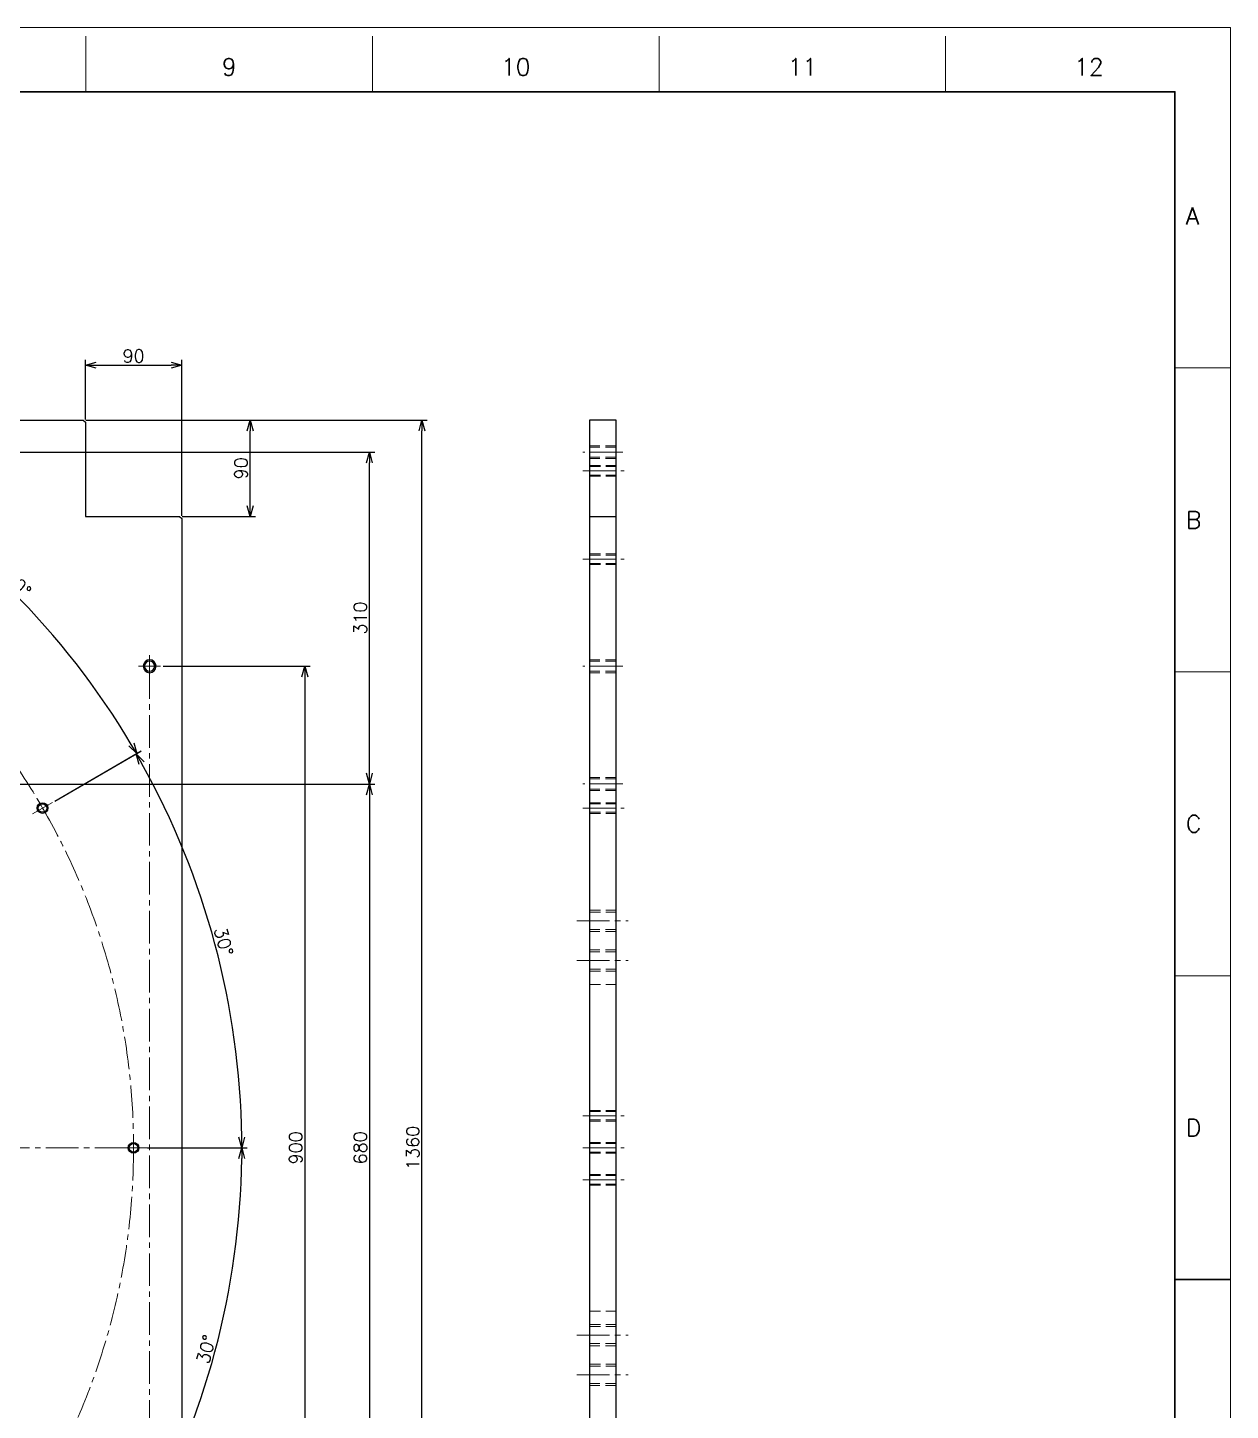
# Model space of a CAD drawing. Header units: millimetres. Extents: x 0 to 3313, y -19 to 2332.
# Drawn here: x 2189 to 3313, y 1040 to 2332 of the extents above; entities that cross this region are included whole.
import ezdxf
from ezdxf.enums import TextEntityAlignment as Align

# ---------------------------------------------------------------- set-up
doc = ezdxf.new("R2010")
doc.units = ezdxf.units.MM
doc.header["$LTSCALE"] = 1.6
doc.header["$PDMODE"] = 99
doc.header["$PDSIZE"] = 1
doc.linetypes.add('CENTER2', pattern=[28.575, 19.05, -3.175, 3.175, -3.175])
doc.linetypes.add('HIDDEN', pattern=[9.525, 6.35, -3.175])
for name, color, linetype, lineweight in [('04_HIDDEN', 2, 'HIDDEN', 13), ('05_CENTER', 4, 'CENTER2', 13), ('08_DIM', 3, 'Continuous', 13), ('90_FRAME', 5, 'Continuous', 35)]:
    doc.layers.add(name, color=color, linetype=linetype, lineweight=lineweight)
doc.layers.add('10_DRAFT', color=8, linetype='Continuous', lineweight=0, plot=False)
doc.layers.add('91_BLANK', color=5, linetype='Continuous', lineweight=0, plot=False)
doc.styles.add('KSS_TXT', font='txt.shx', dxfattribs={"bigfont": 'extfont2.shx'})
doc.dimstyles.new('KSS_DIM', dxfattribs={"dimscale": 4, "dimtxt": 3, "dimasz": 2.5, "dimexe": 1.25, "dimexo": 0.625, "dimtad": 1, "dimdsep": 46, "dimtxsty": 'KSS_TXT', "dimblk": 'OPEN30', "dimcen": 0, "dimazin": 2, "dimtfac": 0.75, "dimtmove": 0, "dimatfit": 3, "dimldrblk": 'OPEN30', "dimfxl": 1.25, "dimtolj": 1, "dimarcsym": 0})

# ---------------------------------------------------------------- blocks, each defined once
blk = doc.blocks.new('M12Tz_1')
at = {"color": 0}
for radius in [6, 4.75]:
    blk.add_circle((0, 0), radius, dxfattribs=at)
at = {"layer": '05_CENTER'}
for p, q in [((10.3, 0), (-10.3, 0)), ((0, -10.3), (0, 10.3))]:
    blk.add_line(p, q, dxfattribs=at)
blk = doc.blocks.new('_Open30')
at = {"color": 0, "linetype": 'ByBlock', "lineweight": -2}
for p, q in [((-1, 0.27), (0, 0)), ((0, 0), (-1, -0.27)), ((0, 0), (-1, 0))]:
    blk.add_line(p, q, dxfattribs=at)
blk = doc.blocks.new('*D145')
at = {"layer": '08_DIM', "color": 0, "lineweight": -2, "transparency": 16777216}
for p, q in [((1029.7, 1284.9), (897.7, 1284.9)), ((1070.3, 1095.6), (934.7, 1051.5))]:
    blk.add_line(p, q, dxfattribs=at)
blk.add_arc((1653.2, 1284.9), 750.5, 180.7635, 197.2362, dxfattribs=at)
at = {"layer": 'Defpoints', "color": 0, "transparency": 16777216}
for p in [(1032.2, 1284.9), (2373.9, 1284.9), (906.8, 1206.5), (1224.9, 1145.8), (1072.7, 1096.3)]:
    blk.add_point(p, dxfattribs=at)
at = {"layer": '08_DIM', "color": 0, "lineweight": -2, "transparency": 16777216, "xscale": 10, "yscale": 10, "zscale": 10}
for p, rotation in [((902.7, 1284.9), 90.38173264854098), ((939.4, 1053), 287.6179454822903)]:
    blk.add_blockref('_Open30', p, dxfattribs=dict(at, rotation=rotation))
at = {"layer": '08_DIM', "color": 0, "transparency": 16777216, "insert": (920.3, 1168.9), "char_height": 12, "attachment_point": 5, "rotation": 278.9998, "style": 'KSS_TXT'}
blk.add_mtext('\\A1;18%%d', dxfattribs=at)
blk = doc.blocks.new('*D157')
at = {"layer": '08_DIM', "color": 0, "lineweight": -2, "transparency": 16777216}
for p, q in [((2214.5, 1609), (2295, 1655.5)), ((2301.3, 1284.9), (2394.3, 1284.9))]:
    blk.add_line(p, q, dxfattribs=at)
blk.add_arc((1653.2, 1284.9), 736.1, 0.7783, 29.2217, dxfattribs=at)
at = {"layer": 'Defpoints', "color": 0, "transparency": 16777216}
for p in [(2212.3, 1607.8), (2193.9, 1597.1), (2378.1, 1412.8), (2277.5, 1284.9), (2298.8, 1284.9)]:
    blk.add_point(p, dxfattribs=at)
at = {"layer": '08_DIM', "color": 0, "lineweight": -2, "transparency": 16777216, "xscale": 10, "yscale": 10, "zscale": 10}
for p, rotation in [((2290.7, 1653), 119.6108326894447), ((2389.3, 1284.9), 270.389167310551)]:
    blk.add_blockref('_Open30', p, dxfattribs=dict(at, rotation=rotation))
at = {"layer": '08_DIM', "color": 0, "transparency": 16777216, "insert": (2372.4, 1477.7), "char_height": 12, "attachment_point": 5, "rotation": 285, "style": 'KSS_TXT'}
blk.add_mtext('\\A1;30%%d', dxfattribs=at)
blk = doc.blocks.new('*D159')
at = {"layer": '08_DIM', "color": 0, "lineweight": -2, "transparency": 16777216}
for p, q in [((1977.3, 1846.3), (2024, 1927.2)), ((2214.5, 1609), (2295.4, 1655.8))]:
    blk.add_line(p, q, dxfattribs=at)
blk.add_arc((1653.2, 1284.9), 736.6, 30.7778, 59.2222, dxfattribs=at)
at = {"layer": 'Defpoints', "color": 0, "transparency": 16777216}
for p in [(1976, 1844.1), (1965.4, 1825.6), (2217.5, 1758.4), (2212.3, 1607.8), (2193.9, 1597.1)]:
    blk.add_point(p, dxfattribs=at)
at = {"layer": '08_DIM', "color": 0, "lineweight": -2, "transparency": 16777216, "xscale": 10, "yscale": 10, "zscale": 10}
for p, rotation in [((2021.5, 1922.9), 149.6110908078119), ((2291.1, 1653.3), 300.3889091921613)]:
    blk.add_blockref('_Open30', p, dxfattribs=dict(at, rotation=rotation))
at = {"layer": '08_DIM', "color": 0, "transparency": 16777216, "insert": (2180.1, 1811.8), "char_height": 12, "attachment_point": 5, "rotation": 315, "style": 'KSS_TXT'}
blk.add_mtext('\\A1;30%%d', dxfattribs=at)
blk = doc.blocks.new('*D163')
at = {"layer": '08_DIM', "color": 0, "lineweight": -2, "transparency": 16777216}
for p, q in [((2301.3, 1284.9), (2394.3, 1284.9)), ((2214.5, 960.9), (2295, 914.4))]:
    blk.add_line(p, q, dxfattribs=at)
blk.add_arc((1653.2, 1284.9), 736.1, 330.7783, 359.2217, dxfattribs=at)
at = {"layer": 'Defpoints', "color": 0, "transparency": 16777216}
for p in [(2277.5, 1284.9), (2298.8, 1284.9), (2344.9, 1033.2), (2193.9, 972.8), (2212.3, 962.1)]:
    blk.add_point(p, dxfattribs=at)
at = {"layer": '08_DIM', "color": 0, "lineweight": -2, "transparency": 16777216, "xscale": 10, "yscale": 10, "zscale": 10}
for p, rotation in [((2389.3, 1284.9), 89.61083268944903), ((2290.7, 916.9), 240.3891673105552)]:
    blk.add_blockref('_Open30', p, dxfattribs=dict(at, rotation=rotation))
at = {"layer": '08_DIM', "color": 0, "transparency": 16777216, "insert": (2356, 1096.6), "char_height": 12, "attachment_point": 5, "rotation": 75, "style": 'KSS_TXT'}
blk.add_mtext('\\A1;30%%d', dxfattribs=at)
blk = doc.blocks.new('*D166')
at = {"layer": '08_DIM', "color": 0, "lineweight": -2, "transparency": 16777216}
for p, q in [((2116, 1624.9), (2513.5, 1624.9)), ((2508.5, 1614.9), (2508.5, 954.9)), ((2116, 944.9), (2513.5, 944.9))]:
    blk.add_line(p, q, dxfattribs=at)
at = {"layer": 'Defpoints', "color": 0, "transparency": 16777216}
for p in [(2113.5, 1624.9), (2113.5, 944.9), (2508.5, 944.9)]:
    blk.add_point(p, dxfattribs=at)
at = {"layer": '08_DIM', "color": 0, "lineweight": -2, "transparency": 16777216, "xscale": 10, "yscale": 10, "zscale": 10}
for p, rotation in [((2508.5, 1624.9), 90), ((2508.5, 944.9), 270)]:
    blk.add_blockref('_Open30', p, dxfattribs=dict(at, rotation=rotation))
at = {"layer": '08_DIM', "color": 0, "transparency": 16777216, "insert": (2500, 1284.9), "char_height": 12, "attachment_point": 5, "rotation": 90, "style": 'KSS_TXT'}
blk.add_mtext('\\A1;680', dxfattribs=at)
blk = doc.blocks.new('*D167')
at = {"layer": '08_DIM', "color": 0, "lineweight": -2, "transparency": 16777216}
for p, q in [((2316, 1734.9), (2453.2, 1734.9)), ((2448.2, 1724.9), (2448.2, 844.9)), ((2316, 834.9), (2453.2, 834.9))]:
    blk.add_line(p, q, dxfattribs=at)
at = {"layer": 'Defpoints', "color": 0, "transparency": 16777216}
for p in [(2313.5, 1734.9), (2313.5, 834.9), (2448.2, 834.9)]:
    blk.add_point(p, dxfattribs=at)
at = {"layer": '08_DIM', "color": 0, "lineweight": -2, "transparency": 16777216, "xscale": 10, "yscale": 10, "zscale": 10}
for p, rotation in [((2448.2, 1734.9), 90), ((2448.2, 834.9), 270)]:
    blk.add_blockref('_Open30', p, dxfattribs=dict(at, rotation=rotation))
at = {"layer": '08_DIM', "color": 0, "transparency": 16777216, "insert": (2439.7, 1284.9), "char_height": 12, "attachment_point": 5, "rotation": 90, "style": 'KSS_TXT'}
blk.add_mtext('\\A1;900', dxfattribs=at)
blk = doc.blocks.new('*D168')
at = {"layer": '08_DIM', "color": 0, "lineweight": -2, "transparency": 16777216}
for p, q in [((2116, 1934.9), (2513.5, 1934.9)), ((2508.5, 1634.9), (2508.5, 1924.9)), ((2116, 1624.9), (2513.5, 1624.9))]:
    blk.add_line(p, q, dxfattribs=at)
at = {"layer": 'Defpoints', "color": 0, "transparency": 16777216}
for p in [(2113.5, 1934.9), (2508.5, 1934.9), (2113.5, 1624.9)]:
    blk.add_point(p, dxfattribs=at)
at = {"layer": '08_DIM', "color": 0, "lineweight": -2, "transparency": 16777216, "xscale": 10, "yscale": 10, "zscale": 10}
for p, rotation in [((2508.5, 1934.9), 90), ((2508.5, 1624.9), 270)]:
    blk.add_blockref('_Open30', p, dxfattribs=dict(at, rotation=rotation))
at = {"layer": '08_DIM', "color": 0, "transparency": 16777216, "insert": (2500, 1779.9), "char_height": 12, "attachment_point": 5, "rotation": 90, "style": 'KSS_TXT'}
blk.add_mtext('\\A1;310', dxfattribs=at)
blk = doc.blocks.new('*D170')
at = {"layer": '08_DIM', "color": 0, "lineweight": -2, "transparency": 16777216}
for p, q in [((2333.7, 1964.9), (2562.6, 1964.9)), ((2557.6, 614.9), (2557.6, 1954.9)), ((2333.7, 604.9), (2562.6, 604.9))]:
    blk.add_line(p, q, dxfattribs=at)
at = {"layer": 'Defpoints', "color": 0, "transparency": 16777216}
for p in [(2331.2, 1964.9), (2557.6, 1964.9), (2331.2, 604.9)]:
    blk.add_point(p, dxfattribs=at)
at = {"layer": '08_DIM', "color": 0, "lineweight": -2, "transparency": 16777216, "xscale": 10, "yscale": 10, "zscale": 10}
for p, rotation in [((2557.6, 1964.9), 90), ((2557.6, 604.9), 270)]:
    blk.add_blockref('_Open30', p, dxfattribs=dict(at, rotation=rotation))
at = {"layer": '08_DIM', "color": 0, "transparency": 16777216, "insert": (2549.1, 1284.9), "char_height": 12, "attachment_point": 5, "rotation": 90, "style": 'KSS_TXT'}
blk.add_mtext('\\A1;1360', dxfattribs=at)
blk = doc.blocks.new('*D175')
at = {"layer": '08_DIM', "color": 0, "lineweight": -2, "transparency": 16777216}
for p, q in [((2243.7, 1964.9), (2402.1, 1964.9)), ((2397.1, 1884.9), (2397.1, 1954.9)), ((2333.7, 1874.9), (2402.1, 1874.9))]:
    blk.add_line(p, q, dxfattribs=at)
at = {"layer": 'Defpoints', "color": 0, "transparency": 16777216}
for p in [(2241.2, 1964.9), (2397.1, 1964.9), (2331.2, 1874.9)]:
    blk.add_point(p, dxfattribs=at)
at = {"layer": '08_DIM', "color": 0, "lineweight": -2, "transparency": 16777216, "xscale": 10, "yscale": 10, "zscale": 10}
for p, rotation in [((2397.1, 1964.9), 90), ((2397.1, 1874.9), 270)]:
    blk.add_blockref('_Open30', p, dxfattribs=dict(at, rotation=rotation))
at = {"layer": '08_DIM', "color": 0, "transparency": 16777216, "insert": (2388.6, 1919.9), "char_height": 12, "attachment_point": 5, "rotation": 90, "style": 'KSS_TXT'}
blk.add_mtext('\\A1;90', dxfattribs=at)
blk = doc.blocks.new('*D176')
at = {"layer": '08_DIM', "color": 0, "lineweight": -2, "transparency": 16777216}
for p, q in [((2243.2, 1965.4), (2243.2, 2021.3)), ((2253.2, 2016.3), (2323.2, 2016.3)), ((2333.2, 1875.4), (2333.2, 2021.3))]:
    blk.add_line(p, q, dxfattribs=at)
at = {"layer": 'Defpoints', "color": 0, "transparency": 16777216}
for p in [(2333.2, 2016.3), (2243.2, 1962.9), (2333.2, 1872.9)]:
    blk.add_point(p, dxfattribs=at)
at = {"layer": '08_DIM', "color": 0, "lineweight": -2, "transparency": 16777216, "xscale": 10, "yscale": 10, "zscale": 10, "rotation": 180}
blk.add_blockref('_Open30', (2243.2, 2016.3), dxfattribs=at)
at = {"layer": '08_DIM', "color": 0, "lineweight": -2, "transparency": 16777216, "xscale": 10, "yscale": 10, "zscale": 10}
blk.add_blockref('_Open30', (2333.2, 2016.3), dxfattribs=at)
at = {"layer": '08_DIM', "color": 0, "transparency": 16777216, "insert": (2288.2, 2024.8), "char_height": 12, "attachment_point": 5, "style": 'KSS_TXT'}
blk.add_mtext('\\A1;90', dxfattribs=at)

msp = doc.modelspace()

# ---------------------------------------------------------------- linework, layer by layer
at = {"color": 0}
msp.add_line((2714.169, 1874.938), (2739.169, 1874.938), dxfattribs=at)
for points in [[(1063.179, 1591.736), (1063.179, 1962.938), (1065.179, 1964.938), (2241.179, 1964.938), (2243.179, 1962.938), (2243.179, 1874.938)], [(2243.179, 1874.938), (2331.179, 1874.938), (2333.179, 1872.938), (2333.179, 696.938), (2331.179, 694.938), (2243.179, 694.938)]]:
    msp.add_lwpolyline(points, dxfattribs=at)
msp.add_lwpolyline([(2739.169, 604.938), (2739.169, 1964.938), (2714.169, 1964.938), (2714.169, 604.938)], close=True, dxfattribs=at)
for centre, radius in [((2203.105, 1602.438), 5), ((2203.105, 1602.438), 4), ((2288.179, 1284.938), 5), ((2288.179, 1284.938), 4)]:
    msp.add_circle(centre, radius, dxfattribs=at)
at = {"layer": '04_HIDDEN'}
for p, q in [((2739.169, 1940.938), (2714.169, 1940.938)), ((2739.169, 1939.688), (2714.169, 1939.688)), ((2739.169, 1930.188), (2714.169, 1930.188)), ((2739.169, 1928.938), (2714.169, 1928.938)), ((2739.169, 1740.938), (2714.169, 1740.938)), ((2739.169, 1739.688), (2714.169, 1739.688)), ((2739.169, 1730.188), (2714.169, 1730.188)), ((2739.169, 1728.938), (2714.169, 1728.938)), ((2739.169, 1630.938), (2714.169, 1630.938)), ((2739.169, 1629.688), (2714.169, 1629.688)), ((2739.169, 1620.188), (2714.169, 1620.188)), ((2739.169, 1618.938), (2714.169, 1618.938)), ((2714.169, 1507.071), (2739.169, 1507.071)), ((2714.169, 1505.071), (2739.169, 1505.071)), ((2739.169, 1489.071), (2714.169, 1489.071)), ((2739.169, 1487.071), (2714.169, 1487.071)), ((2739.169, 1469.938), (2714.169, 1469.938)), ((2739.169, 1467.938), (2714.169, 1467.938)), ((2714.169, 1451.938), (2739.169, 1451.938)), ((2714.169, 1449.938), (2739.169, 1449.938)), ((2714.169, 1437.438), (2739.169, 1437.438)), ((2714.169, 1132.438), (2739.169, 1132.438)), ((2714.169, 1119.938), (2739.169, 1119.938)), ((2714.169, 1117.938), (2739.169, 1117.938)), ((2739.169, 1101.938), (2714.169, 1101.938)), ((2739.169, 1099.938), (2714.169, 1099.938)), ((2714.169, 1082.806), (2739.169, 1082.806)), ((2714.169, 1080.806), (2739.169, 1080.806)), ((2739.169, 1064.806), (2714.169, 1064.806)), ((2739.169, 1062.806), (2714.169, 1062.806))]:
    msp.add_line(p, q, dxfattribs=at)
at = {"layer": '04_HIDDEN', "color": 9}
for p, q in [((2714.169, 1922.522), (2739.169, 1922.522)), ((2714.169, 1921.522), (2739.169, 1921.522)), ((2714.169, 1913.522), (2739.169, 1913.522)), ((2714.169, 1912.522), (2739.169, 1912.522)), ((2714.169, 1839.864), (2739.169, 1839.864)), ((2714.169, 1838.864), (2739.169, 1838.864)), ((2714.169, 1830.864), (2739.169, 1830.864)), ((2714.169, 1829.864), (2739.169, 1829.864)), ((2714.169, 1607.438), (2739.169, 1607.438)), ((2714.169, 1606.438), (2739.169, 1606.438)), ((2714.169, 1598.438), (2739.169, 1598.438)), ((2714.169, 1597.438), (2739.169, 1597.438)), ((2714.169, 1289.938), (2739.169, 1289.938)), ((2714.169, 1288.938), (2739.169, 1288.938)), ((2714.169, 1280.938), (2739.169, 1280.938)), ((2714.169, 1279.938), (2739.169, 1279.938))]:
    msp.add_line(p, q, dxfattribs=at)
at = {"layer": '04_HIDDEN', "color": 252}
for p, q in [((2714.169, 1319.938), (2739.169, 1319.938)), ((2714.169, 1318.938), (2739.169, 1318.938)), ((2714.169, 1310.938), (2739.169, 1310.938)), ((2714.169, 1309.938), (2739.169, 1309.938)), ((2714.169, 1259.938), (2739.169, 1259.938)), ((2714.169, 1258.938), (2739.169, 1258.938)), ((2714.169, 1250.938), (2739.169, 1250.938)), ((2714.169, 1249.938), (2739.169, 1249.938))]:
    msp.add_line(p, q, dxfattribs=at)
at = {"layer": '05_CENTER'}
for p, q in [((2745.253, 1934.938), (2708.029, 1934.938)), ((2303.179, 1734.938), (2303.179, 834.938)), ((2745.253, 1734.938), (2708.029, 1734.938)), ((2745.253, 1624.938), (2708.029, 1624.938)), ((2193.882, 1597.113), (2212.328, 1607.763)), ((2702.37, 1497.071), (2750.267, 1497.071)), ((2702.37, 1459.938), (2750.267, 1459.938)), ((2373.948, 1284.938), (1032.209, 1284.938)), ((2277.529, 1284.938), (2298.829, 1284.938)), ((2702.37, 1109.938), (2750.267, 1109.938)), ((2702.37, 1072.806), (2750.267, 1072.806))]:
    msp.add_line(p, q, dxfattribs=at)
at = {"layer": '05_CENTER', "color": 9}
for p, q in [((2707.773, 1917.522), (2746.399, 1917.522)), ((2707.773, 1834.864), (2746.399, 1834.864)), ((2707.773, 1602.438), (2746.399, 1602.438)), ((2707.773, 1284.938), (2746.399, 1284.938))]:
    msp.add_line(p, q, dxfattribs=at)
at = {"layer": '05_CENTER', "color": 252}
for p, q in [((2707.773, 1314.938), (2746.399, 1314.938)), ((2707.773, 1254.938), (2746.399, 1254.938))]:
    msp.add_line(p, q, dxfattribs=at)
at = {"layer": '05_CENTER'}
msp.add_circle((1653.179, 1284.938), 635, dxfattribs=at)
for start, end in [(29.039061, 30.960939), (359.039061, 0.960939)]:
    msp.add_arc((1653.179, 1284.938), 635, start, end, dxfattribs=at)
at = {"layer": '10_DRAFT'}
msp.add_line((2714.169, 1284.938), (2739.169, 1284.938), dxfattribs=at)
at = {"layer": '90_FRAME', "color": 4, "lineweight": 13}
for p, q in [((2243.637, 2271.831), (2243.637, 2323.679)), ((2511.371, 2271.831), (2511.371, 2323.679)), ((2779.104, 2271.831), (2779.104, 2323.679)), ((3046.838, 2271.831), (3046.838, 2323.679)), ((3312.803, 2013.69), (3260.956, 2013.69)), ((3312.803, 1729.701), (3260.956, 1729.701)), ((3312.803, 1445.713), (3260.956, 1445.713))]:
    msp.add_line(p, q, dxfattribs=at)
at = {"layer": '90_FRAME'}
msp.add_line((3312.803, 1161.724), (3260.956, 1161.724), dxfattribs=at)
msp.add_lwpolyline([(155.384, 51.616), (3260.956, 51.616), (3260.956, 2271.831), (155.384, 2271.831)], close=True, dxfattribs=at)
at = {"layer": '91_BLANK'}
msp.add_lwpolyline([(0, 0), (3312.803, 0), (3312.803, 2331.679), (0, 2331.679)], close=True, dxfattribs=at)

# ---------------------------------------------------------------- block references
at = {"xscale": -1, "rotation": 180}
msp.add_blockref('M12Tz_1', (2303.179, 1734.938), dxfattribs=at)

# ---------------------------------------------------------------- texts
at = {"layer": '90_FRAME', "color": 0, "lineweight": 13, "style": 'KSS_TXT'}
for s, p in [('9', (2377.504, 2282.158)), ('10', (2645.237, 2282.158)), ('11', (2912.971, 2282.158)), ('12', (3180.705, 2282.158))]:
    msp.add_text(s, height=16, dxfattribs=at).set_placement(p, align=Align.BOTTOM_CENTER)
for s, p in [('A', (3271.263, 2155.685)), ('B', (3271.263, 1871.696)), ('C', (3271.263, 1587.707)), ('D', (3271.263, 1303.718))]:
    msp.add_text(s, height=16, dxfattribs=at).set_placement(p, align=Align.MIDDLE_LEFT)

# ---------------------------------------------------------------- dimensions: what is measured, and where the dimension line sits
at = {"layer": '08_DIM'}
dim = msp.add_linear_dim(base=(2333.179, 2016.289), p1=(2243.179, 1962.938), p2=(2333.179, 1872.938), dimstyle='KSS_DIM', override={"dimarcsym": 1}, dxfattribs=at)
dim.commit()
dim.dimension.update_dxf_attribs({"geometry": '*D176', "text_midpoint": (2288.179, 2024.789)})
for base, p1, p2, picture, middle in [((2397.069, 1964.938), (2331.179, 1874.938), (2241.179, 1964.938), '*D175', (2388.569, 1919.938)), ((2557.619, 1964.938), (2331.179, 604.938), (2331.179, 1964.938), '*D170', (2549.119, 1284.938)), ((2508.509, 1934.938), (2113.511, 1624.938), (2113.511, 1934.938), '*D168', (2500.009, 1779.938)), ((2448.212, 834.938), (2313.511, 1734.938), (2313.511, 834.938), '*D167', (2439.712, 1284.938)), ((2508.509, 944.938), (2113.511, 1624.938), (2113.511, 944.938), '*D166', (2500.009, 1284.938))]:
    dim = msp.add_linear_dim(base=base, p1=p1, p2=p2, angle=90, dimstyle='KSS_DIM', override={"dimarcsym": 1}, dxfattribs=at)
    dim.commit()
    dim.dimension.update_dxf_attribs({"geometry": picture, "text_midpoint": middle})
for base, line1, line2, picture, middle in [((2217.468, 1758.433), ((1965.354, 1825.641), (1976.004, 1844.087)), ((2193.882, 1597.113), (2212.328, 1607.763)), '*D159', (2180.063, 1811.822)), ((2378.134, 1412.767), ((2193.882, 1597.113), (2212.328, 1607.763)), ((2277.529, 1284.938), (2298.829, 1284.938)), '*D157', (2372.445, 1477.665)), ((906.823, 1206.493), ((1072.718, 1096.336), (1224.888, 1145.778)), ((2373.948, 1284.938), (1032.209, 1284.938)), '*D145', (920.346, 1168.869)), ((2344.923, 1033.164), ((2193.882, 972.763), (2212.328, 962.113)), ((2277.529, 1284.938), (2298.829, 1284.938)), '*D163', (2356.024, 1096.611))]:
    dim = msp.add_angular_dim_2l(base=base, line1=line1, line2=line2, dimstyle='KSS_DIM', override={"dimarcsym": 1}, dxfattribs=at)
    dim.commit()
    dim.dimension.update_dxf_attribs({"geometry": picture, "text_midpoint": middle})

doc.saveas('drawing.dxf')
